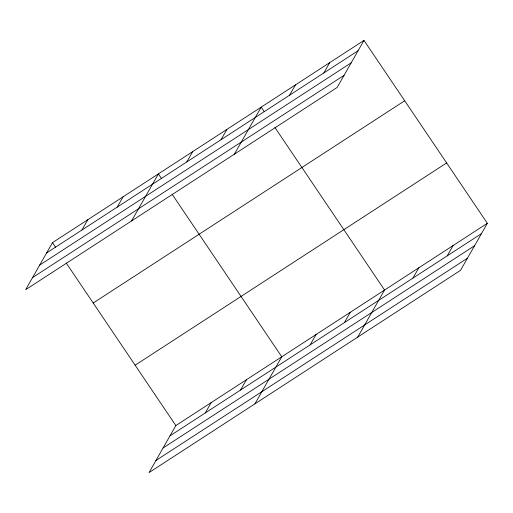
<?xml version="1.0" encoding="UTF-8"?>
<svg xmlns="http://www.w3.org/2000/svg" width="513" height="513" viewBox="0 0 513 513"><rect width="100%" height="100%" fill="white"/><g stroke="black" fill="none" stroke-linecap="round" stroke-linejoin="round"><path stroke-width="0.77" d="M363.986 40.392L52.486 242.649L25.65 289.698L337.15 87.441L363.986 40.392L487.35 223.302L460.514 270.351L149.014 472.608L175.85 425.559L487.35 223.302M81.907 230.036L87.794 219.724M117.214 207.117L123.094 196.8M131.559 220.93L158.395 173.881L161.492 178.473M186.777 161.948L192.664 151.63M221.045 139.696L226.926 129.385M234.351 154.189L261.194 107.134L264.291 111.725M289.576 95.2L295.456 84.889M323.838 72.955L329.724 62.637M205.271 412.946L211.157 402.634M240.578 390.027L246.458 379.71M254.923 403.84L281.759 356.791L172.118 194.222M310.141 344.858L316.027 334.54M344.409 322.606L350.289 312.295M357.715 337.099L384.558 290.044L274.91 127.474M412.939 278.11L418.82 267.799M447.201 255.859L453.088 245.547M46.606 252.96L358.106 50.704M39.693 265.086L351.187 62.83M32.563 277.578L344.063 75.321M93.199 303.01L404.699 100.753M135.143 365.198L446.637 162.942M169.97 435.87L481.47 233.614M163.051 447.996L474.551 245.74M155.926 460.488L467.426 258.231M52.486 242.649L55.584 247.24M66.203 262.983L175.85 425.559"/></g></svg>
